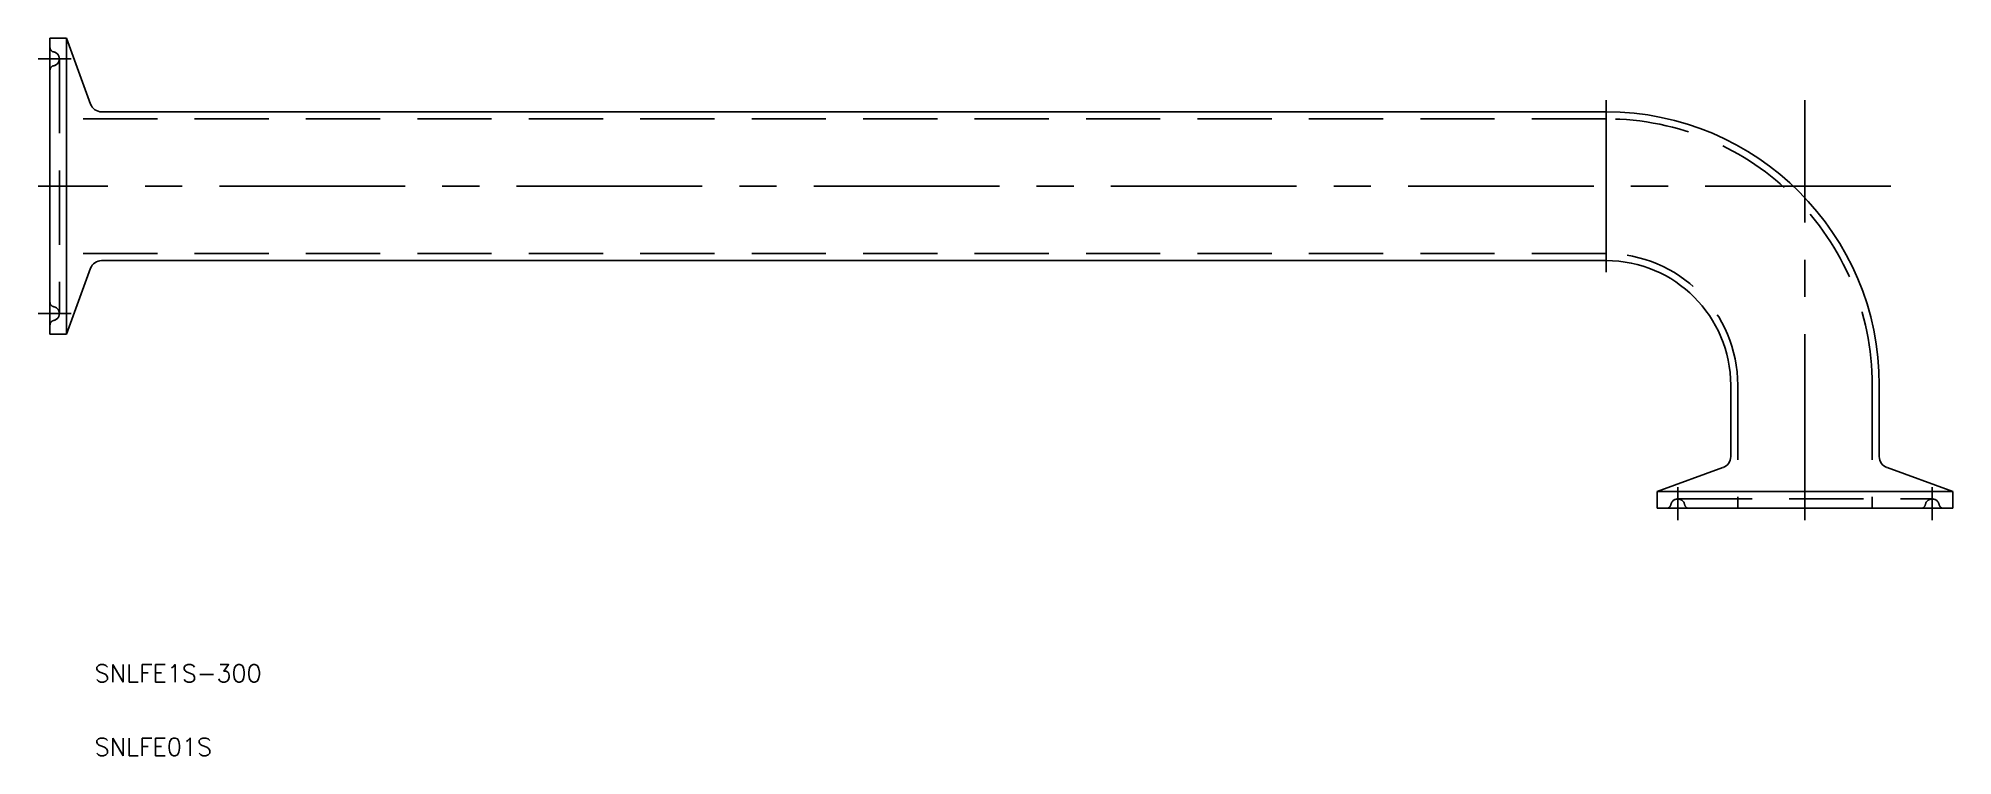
# Model space of a CAD drawing. Extents: x -302 to 25, y -42 to 80.
import ezdxf

# ---------------------------------------------------------------- set-up
doc = ezdxf.new("R2010")
doc.units = 0
doc.linetypes.add('CENTER', pattern=[50.8, 31.75, -6.35, 6.35, -6.35])
doc.linetypes.add('DASHED', pattern=[19.05, 12.7, -6.35])
doc.layers.get('0').update_dxf_attribs({"linetype": 'CONTINUOUS'})
doc.layers.add('CENTER', color=1, linetype='CENTER')
doc.styles.get("Standard").update_dxf_attribs({"font": 'txt.shx', "height": 3, "bigfont": 'bigfont.shx'})

msp = doc.modelspace()

# ---------------------------------------------------------------- linework, layer by layer
at = {"color": 7, "linetype": 'CONTINUOUS'}
for p, q in [((-300, 80.25), (-300, 29.75)), ((-297.15, 80.25), (-300, 80.25)), ((-297.15, 80.25), (-297.15, 29.75)), ((-297.15, 80.25), (-293.06, 69.02)), ((-34, 67.7), (-291.18, 67.7)), ((-297.15, 29.75), (-293.06, 40.98)), ((-34, 42.3), (-291.18, 42.3)), ((-297.15, 29.75), (-300, 29.75)), ((-12.7, 21), (-12.7, 8.82)), ((12.7, 21), (12.7, 8.82)), ((-25.25, 2.85), (-14.02, 6.94)), ((25.25, 2.85), (14.02, 6.94)), ((-25.25, 2.85), (25.25, 2.85)), ((-25.25, 2.85), (-25.25, 0)), ((-25.25, 0), (25.25, 0)), ((25.25, 2.85), (25.25, 0))]:
    msp.add_line(p, q, dxfattribs=at)
at = {"color": 3, "linetype": 'DASHED'}
for p, q in [((-298.4, 76.75), (-298.4, 33.25)), ((-34, 66.5), (-300, 66.5)), ((-34, 43.5), (-300, 43.5)), ((-11.5, 21), (-11.5, 0)), ((11.5, 21), (11.5, 0)), ((-21.75, 1.6), (21.75, 1.6))]:
    msp.add_line(p, q, dxfattribs=at)
for centre, radius, start, end in [((-299.2, 78.71), 0.8, 180, 258.463), ((-299.2, 74.79), 0.8, 101.537, 180), ((-299.6, 76.75), 1.2, 281.537, 78.463), ((-34, 21), 45.5, 0, 90), ((-34, 21), 22.5, 0, 90), ((-299.2, 35.21), 0.8, 180, 258.463), ((-299.6, 33.25), 1.2, 281.537, 78.463), ((-299.2, 31.29), 0.8, 101.537, 180), ((-23.71, 0.8), 0.8, 270, 348.463), ((-21.75, 0.4), 1.2, 11.537, 168.463), ((-19.79, 0.8), 0.8, 191.537, 270), ((19.79, 0.8), 0.8, 270, 348.463), ((21.75, 0.4), 1.2, 11.537, 168.463), ((23.71, 0.8), 0.8, 191.537, 270)]:
    msp.add_arc(centre, radius, start, end, dxfattribs=at)
at = {"color": 7, "linetype": 'CONTINUOUS'}
for centre, radius, start, end in [((-291.18, 69.7), 2, 200, 270), ((-34, 21), 46.7, 0, 90), ((-291.18, 40.3), 2, 90, 160), ((-34, 21), 21.3, 0, 90), ((-14.7, 8.82), 2, 290, 360), ((14.7, 8.82), 2, 180, 250)]:
    msp.add_arc(centre, radius, start, end, dxfattribs=at)
at = {"layer": 'CENTER', "color": 1, "linetype": 'CENTER'}
for p, q in [((-302, 76.75), (-296.4, 76.75)), ((-34, 69.7), (-34, 40.3)), ((0, -2), (0, 69.7)), ((14.7, 55), (-302, 55)), ((-302, 33.25), (-296.4, 33.25)), ((-21.75, -2), (-21.75, 3.6)), ((21.75, -2), (21.75, 3.6))]:
    msp.add_line(p, q, dxfattribs=at)

# ---------------------------------------------------------------- texts
at = {"color": 7, "linetype": 'CONTINUOUS'}
for s, p in [('SNLFE1S-300', (-292.37, -29.68)), ('SNLFE01S', (-292.37, -42.24))]:
    msp.add_text(s, height=3, dxfattribs=at).set_placement(p)

doc.saveas('drawing.dxf')
